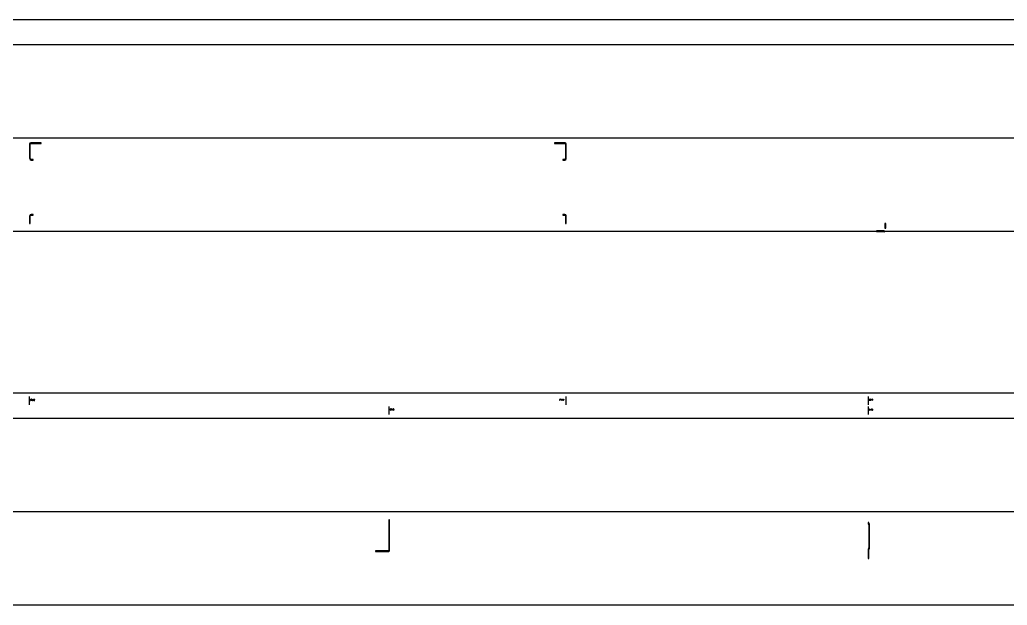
# Model space of a CAD drawing. Header units: metres. Extents: x -572 to -120, y 29 to 92.
# Drawn here: x -451.8 to -345.9, y 29.2 to 91.9 of the extents above; entities that cross this region are included whole.
import ezdxf

# ---------------------------------------------------------------- set-up
doc = ezdxf.new("R2010")
doc.units = ezdxf.units.M

msp = doc.modelspace()

# ---------------------------------------------------------------- linework, layer by layer
at = {"layer": 'REFERENCEBEAM', "color": 9, "linetype": 'CONTINUOUS'}
for p, q in [((-119.97, 91.89), (-500.72, 91.89)), ((-119.97, 89.2), (-500.72, 89.2)), ((-119.97, 79.2), (-500.72, 79.2)), ((-119.97, 69.2), (-500.72, 69.2)), ((-119.97, 51.89), (-500.72, 51.89)), ((-119.97, 49.2), (-500.72, 49.2)), ((-119.97, 39.2), (-500.72, 39.2)), ((-119.97, 29.2), (-500.72, 29.2))]:
    msp.add_line(p, q, dxfattribs=at)
at = {"layer": 'RSBEAMINSIDELASERMARK', "color": 7, "linetype": 'CONTINUOUS'}
for p, q in [((-450.72, 78.58), (-450.72, 77.02)), ((-450.66, 77.02), (-450.66, 78.58)), ((-449.47, 78.7), (-450.6, 78.7)), ((-450.6, 78.64), (-449.47, 78.64)), ((-449.47, 78.64), (-449.47, 78.7)), ((-393.34, 78.7), (-394.47, 78.7)), ((-394.47, 78.7), (-394.47, 78.64)), ((-394.47, 78.64), (-393.34, 78.64)), ((-393.28, 78.58), (-393.28, 77.02)), ((-393.22, 77.02), (-393.22, 78.58)), ((-450.34, 76.92), (-450.56, 76.92)), ((-450.56, 76.86), (-450.34, 76.86)), ((-450.34, 76.86), (-450.34, 76.92)), ((-393.37, 76.92), (-393.59, 76.92)), ((-393.59, 76.92), (-393.59, 76.86)), ((-393.59, 76.86), (-393.37, 76.86)), ((-450.34, 71.04), (-450.56, 71.04)), ((-450.56, 70.98), (-450.34, 70.98)), ((-450.34, 70.98), (-450.34, 71.04)), ((-393.59, 71.04), (-393.59, 70.98)), ((-393.37, 71.04), (-393.59, 71.04)), ((-393.59, 70.98), (-393.37, 70.98)), ((-450.72, 70.88), (-450.72, 70.08)), ((-450.72, 70.08), (-450.66, 70.08)), ((-450.66, 70.08), (-450.66, 70.88)), ((-393.28, 70.88), (-393.28, 70.08)), ((-393.28, 70.08), (-393.22, 70.08)), ((-393.22, 70.08), (-393.22, 70.88)), ((-358.97, 70.08), (-359.06, 70.08)), ((-359.06, 70.08), (-359.06, 69.58)), ((-358.97, 69.58), (-358.97, 70.08)), ((-359.12, 69.29), (-359.97, 69.29)), ((-359.97, 69.29), (-359.97, 69.2)), ((-359.97, 69.2), (-359.12, 69.2)), ((-359.1, 69.2), (-359.11, 69.29)), ((-359.06, 69.58), (-358.97, 69.58))]:
    msp.add_line(p, q, dxfattribs=at)
for centre, radius, start, end in [((-450.6, 78.58), 0.122, 90, 180), ((-450.6, 78.58), 0.062, 90, 180), ((-393.34, 78.58), 0.122, 0, 90), ((-393.34, 78.58), 0.062, 0, 90), ((-450.56, 77.02), 0.154, 180, 270), ((-450.56, 77.02), 0.094, 180, 270), ((-393.37, 77.02), 0.094, 270, 360), ((-393.37, 77.02), 0.154, 270, 360), ((-450.56, 70.88), 0.154, 90, 180), ((-450.56, 70.88), 0.094, 90, 180), ((-393.37, 70.88), 0.154, 0, 90), ((-393.37, 70.88), 0.094, 0, 90), ((-359.12, 69.35), 0.0625, 270, 278.7199), ((-359.12, 69.35), 0.152, 270, 278.7199)]:
    msp.add_arc(centre, radius, start, end, dxfattribs=at)
at = {"layer": 'RSBEAMOUTSIDELASERMARK', "color": 7, "linetype": 'CONTINUOUS'}
for p, q in [((-412.14, 38.33), (-412.22, 38.33)), ((-412.22, 38.33), (-412.22, 35.09)), ((-412.14, 35.09), (-412.14, 38.33)), ((-360.77, 38.07), (-360.84, 38.07)), ((-360.84, 38.07), (-360.84, 37.97)), ((-360.8, 37.88), (-360.79, 37.86)), ((-360.77, 37.97), (-360.77, 38.07)), ((-360.77, 37.82), (-360.77, 35.34)), ((-360.73, 37.91), (-360.75, 37.93)), ((-360.69, 35.34), (-360.69, 37.82)), ((-412.28, 35.02), (-413.64, 35.02)), ((-413.64, 35.02), (-413.64, 34.95)), ((-413.64, 34.95), (-412.28, 34.95)), ((-412.26, 35.03), (-412.28, 35.02)), ((-412.28, 34.95), (-412.23, 34.96)), ((-412.24, 35.05), (-412.26, 35.03)), ((-412.22, 35.07), (-412.24, 35.05)), ((-412.23, 34.96), (-412.18, 35)), ((-412.22, 35.09), (-412.22, 35.07)), ((-412.18, 35), (-412.15, 35.04)), ((-412.15, 35.04), (-412.14, 35.09)), ((-360.84, 35.17), (-360.84, 34.2)), ((-360.79, 35.29), (-360.8, 35.27)), ((-360.77, 34.2), (-360.77, 35.17)), ((-360.75, 35.22), (-360.73, 35.24)), ((-360.84, 34.2), (-360.77, 34.2))]:
    msp.add_line(p, q, dxfattribs=at)
for centre, radius, start, end in [((-360.71, 37.97), 0.137, 179.9999, 202.4962), ((-360.71, 37.97), 0.137, 202.4961, 224.9946), ((-360.83, 37.82), 0.062, 22.4961, 44.9946), ((-360.71, 37.97), 0.062, 179.9999, 202.4962), ((-360.83, 37.82), 0.062, 359.9999, 382.4962), ((-360.71, 37.97), 0.062, 202.4961, 224.9946), ((-360.83, 37.82), 0.137, 22.4961, 44.9946), ((-360.83, 37.82), 0.137, 359.9999, 382.4962), ((-360.69, 35.17), 0.154, 158.7754, 180.0349), ((-360.7, 35.17), 0.147, 136.8843, 158.8303), ((-360.83, 35.34), 0.0664, 316.8843, 338.8303), ((-360.84, 35.34), 0.0696, 338.7754, 360.0349), ((-360.7, 35.17), 0.0696, 158.7754, 180.0349), ((-360.7, 35.17), 0.0664, 136.8843, 158.8303), ((-360.84, 35.34), 0.147, 316.8843, 338.8303), ((-360.85, 35.34), 0.154, 338.7754, 360.0349)]:
    msp.add_arc(centre, radius, start, end, dxfattribs=at)
at = {"layer": 'RSTOPFLANGEMARK', "color": 7, "linetype": 'CONTINUOUS'}
for p, q in [((-450.72, 50.67), (-450.72, 51.54)), ((-450.64, 51.24), (-450.63, 51.25)), ((-450.64, 51.15), (-450.64, 51.14)), ((-450.64, 51.14), (-450.63, 51.13)), ((-450.63, 51.25), (-450.62, 51.25)), ((-450.63, 51.25), (-450.63, 51.25)), ((-450.61, 51.2), (-450.63, 51.2)), ((-450.63, 51.13), (-450.62, 51.13)), ((-450.62, 51.25), (-450.61, 51.25)), ((-450.62, 51.13), (-450.61, 51.13)), ((-450.61, 51.25), (-450.6, 51.25)), ((-450.6, 51.19), (-450.61, 51.2)), ((-450.6, 51.2), (-450.61, 51.2)), ((-450.61, 51.13), (-450.6, 51.14)), ((-450.6, 51.25), (-450.6, 51.24)), ((-450.6, 51.24), (-450.6, 51.22)), ((-450.6, 51.22), (-450.6, 51.21)), ((-450.6, 51.21), (-450.6, 51.2)), ((-450.6, 51.18), (-450.6, 51.19)), ((-450.59, 51.17), (-450.6, 51.18)), ((-450.6, 51.15), (-450.59, 51.17)), ((-450.6, 51.14), (-450.6, 51.15)), ((-450.55, 51.25), (-450.56, 51.2)), ((-450.56, 51.2), (-450.55, 51.21)), ((-450.55, 51.14), (-450.56, 51.15)), ((-450.51, 51.25), (-450.55, 51.25)), ((-450.55, 51.21), (-450.54, 51.21)), ((-450.55, 51.13), (-450.55, 51.14)), ((-450.54, 51.13), (-450.55, 51.13)), ((-450.54, 51.21), (-450.53, 51.21)), ((-450.53, 51.13), (-450.54, 51.13)), ((-450.53, 51.21), (-450.52, 51.21)), ((-450.52, 51.13), (-450.53, 51.13)), ((-450.52, 51.21), (-450.52, 51.19)), ((-450.52, 51.19), (-450.51, 51.17)), ((-450.51, 51.17), (-450.52, 51.15)), ((-450.52, 51.15), (-450.52, 51.13)), ((-450.51, 51.17), (-450.51, 51.17)), ((-450.44, 51.25), (-450.49, 51.16)), ((-450.49, 51.16), (-450.43, 51.16)), ((-450.44, 51.13), (-450.44, 51.25)), ((-450.4, 51.14), (-450.4, 51.13)), ((-450.39, 51.14), (-450.4, 51.14)), ((-450.4, 51.13), (-450.35, 51.13)), ((-450.39, 51.25), (-450.38, 51.25)), ((-450.39, 51.24), (-450.39, 51.25)), ((-450.39, 51.23), (-450.39, 51.24)), ((-450.35, 51.21), (-450.39, 51.16)), ((-450.39, 51.16), (-450.39, 51.15)), ((-450.39, 51.15), (-450.39, 51.14)), ((-450.38, 51.25), (-450.37, 51.25)), ((-450.38, 51.25), (-450.38, 51.25)), ((-450.37, 51.25), (-450.36, 51.25)), ((-450.36, 51.25), (-450.35, 51.25)), ((-450.36, 51.25), (-450.36, 51.25)), ((-450.35, 51.25), (-450.35, 51.24)), ((-450.35, 51.24), (-450.35, 51.23)), ((-450.35, 51.23), (-450.35, 51.22)), ((-450.35, 51.22), (-450.35, 51.21)), ((-450.28, 51.25), (-450.32, 51.16)), ((-450.32, 51.16), (-450.26, 51.16)), ((-450.28, 51.13), (-450.28, 51.25)), ((-450.23, 51.24), (-450.22, 51.25)), ((-450.23, 51.23), (-450.23, 51.24)), ((-450.19, 51.21), (-450.23, 51.16)), ((-450.23, 51.16), (-450.23, 51.15)), ((-450.23, 51.15), (-450.23, 51.14)), ((-450.23, 51.14), (-450.23, 51.13)), ((-450.23, 51.14), (-450.23, 51.14)), ((-450.23, 51.13), (-450.18, 51.13)), ((-450.22, 51.25), (-450.21, 51.25)), ((-450.22, 51.25), (-450.22, 51.25)), ((-450.21, 51.25), (-450.2, 51.25)), ((-450.2, 51.25), (-450.19, 51.25)), ((-450.2, 51.25), (-450.2, 51.25)), ((-450.19, 51.25), (-450.18, 51.24)), ((-450.19, 51.25), (-450.19, 51.25)), ((-450.18, 51.22), (-450.19, 51.21)), ((-450.18, 51.24), (-450.18, 51.23)), ((-450.18, 51.23), (-450.18, 51.22)), ((-393.92, 51.28), (-393.91, 51.28)), ((-393.92, 51.27), (-393.92, 51.28)), ((-393.92, 51.18), (-393.92, 51.16)), ((-393.92, 51.16), (-393.91, 51.16)), ((-393.91, 51.28), (-393.9, 51.28)), ((-393.9, 51.22), (-393.91, 51.22)), ((-393.91, 51.16), (-393.9, 51.16)), ((-393.9, 51.28), (-393.89, 51.28)), ((-393.89, 51.23), (-393.9, 51.22)), ((-393.89, 51.22), (-393.9, 51.22)), ((-393.9, 51.16), (-393.89, 51.16)), ((-393.89, 51.28), (-393.88, 51.26)), ((-393.89, 51.28), (-393.89, 51.28)), ((-393.88, 51.24), (-393.89, 51.23)), ((-393.88, 51.21), (-393.89, 51.22)), ((-393.89, 51.16), (-393.88, 51.16)), ((-393.88, 51.26), (-393.88, 51.25)), ((-393.88, 51.25), (-393.88, 51.24)), ((-393.88, 51.19), (-393.88, 51.21)), ((-393.88, 51.18), (-393.88, 51.19)), ((-393.88, 51.16), (-393.88, 51.18)), ((-393.84, 51.28), (-393.84, 51.23)), ((-393.8, 51.28), (-393.84, 51.28)), ((-393.84, 51.23), (-393.83, 51.24)), ((-393.84, 51.17), (-393.84, 51.18)), ((-393.83, 51.16), (-393.84, 51.17)), ((-393.83, 51.24), (-393.82, 51.24)), ((-393.83, 51.24), (-393.83, 51.24)), ((-393.82, 51.16), (-393.83, 51.16)), ((-393.82, 51.24), (-393.81, 51.23)), ((-393.82, 51.16), (-393.82, 51.16)), ((-393.81, 51.16), (-393.82, 51.16)), ((-393.81, 51.23), (-393.8, 51.22)), ((-393.8, 51.18), (-393.81, 51.16)), ((-393.8, 51.22), (-393.8, 51.2)), ((-393.8, 51.2), (-393.8, 51.18)), ((-393.8, 51.2), (-393.8, 51.2)), ((-393.73, 51.28), (-393.77, 51.19)), ((-393.77, 51.19), (-393.71, 51.19)), ((-393.73, 51.16), (-393.73, 51.28)), ((-393.68, 51.26), (-393.67, 51.27)), ((-393.68, 51.18), (-393.68, 51.17)), ((-393.67, 51.18), (-393.68, 51.18)), ((-393.68, 51.17), (-393.68, 51.16)), ((-393.68, 51.16), (-393.63, 51.16)), ((-393.68, 51.16), (-393.68, 51.16)), ((-393.67, 51.28), (-393.66, 51.28)), ((-393.67, 51.27), (-393.67, 51.28)), ((-393.63, 51.23), (-393.67, 51.18)), ((-393.66, 51.28), (-393.65, 51.28)), ((-393.66, 51.28), (-393.66, 51.28)), ((-393.65, 51.28), (-393.64, 51.28)), ((-393.65, 51.28), (-393.65, 51.28)), ((-393.64, 51.28), (-393.63, 51.27)), ((-393.63, 51.27), (-393.63, 51.26)), ((-393.63, 51.26), (-393.63, 51.25)), ((-393.63, 51.25), (-393.63, 51.24)), ((-393.63, 51.24), (-393.63, 51.23)), ((-393.56, 51.28), (-393.6, 51.19)), ((-393.6, 51.19), (-393.55, 51.19)), ((-393.56, 51.16), (-393.56, 51.28)), ((-393.51, 51.28), (-393.5, 51.28)), ((-393.51, 51.27), (-393.51, 51.28)), ((-393.51, 51.26), (-393.51, 51.27)), ((-393.47, 51.23), (-393.51, 51.18)), ((-393.51, 51.18), (-393.51, 51.17)), ((-393.51, 51.18), (-393.51, 51.18)), ((-393.51, 51.17), (-393.51, 51.16)), ((-393.51, 51.16), (-393.47, 51.16)), ((-393.51, 51.16), (-393.51, 51.16)), ((-393.5, 51.28), (-393.49, 51.28)), ((-393.49, 51.28), (-393.48, 51.28)), ((-393.49, 51.28), (-393.49, 51.28)), ((-393.48, 51.28), (-393.47, 51.28)), ((-393.47, 51.28), (-393.47, 51.27)), ((-393.47, 51.27), (-393.47, 51.26)), ((-393.47, 51.26), (-393.47, 51.25)), ((-393.47, 51.25), (-393.47, 51.24)), ((-393.47, 51.24), (-393.47, 51.23)), ((-393.22, 50.67), (-393.22, 51.54)), ((-360.84, 51.55), (-360.84, 50.67)), ((-360.8, 51.26), (-360.79, 51.27)), ((-360.78, 51.15), (-360.8, 51.15)), ((-360.79, 51.27), (-360.79, 51.15)), ((-360.73, 51.26), (-360.72, 51.27)), ((-360.73, 51.25), (-360.73, 51.26)), ((-360.69, 51.23), (-360.73, 51.17)), ((-360.73, 51.17), (-360.73, 51.16)), ((-360.73, 51.17), (-360.73, 51.17)), ((-360.73, 51.16), (-360.73, 51.15)), ((-360.73, 51.15), (-360.68, 51.15)), ((-360.73, 51.15), (-360.73, 51.15)), ((-360.72, 51.27), (-360.71, 51.27)), ((-360.72, 51.27), (-360.72, 51.27)), ((-360.71, 51.27), (-360.7, 51.27)), ((-360.7, 51.27), (-360.69, 51.27)), ((-360.7, 51.27), (-360.7, 51.27)), ((-360.69, 51.27), (-360.69, 51.26)), ((-360.69, 51.26), (-360.68, 51.26)), ((-360.68, 51.23), (-360.69, 51.23)), ((-360.68, 51.26), (-360.68, 51.25)), ((-360.68, 51.25), (-360.68, 51.23)), ((-360.65, 51.17), (-360.64, 51.15)), ((-360.64, 51.27), (-360.63, 51.27)), ((-360.64, 51.26), (-360.64, 51.27)), ((-360.64, 51.15), (-360.63, 51.15)), ((-360.63, 51.27), (-360.62, 51.27)), ((-360.62, 51.21), (-360.63, 51.21)), ((-360.63, 51.15), (-360.62, 51.15)), ((-360.62, 51.27), (-360.61, 51.27)), ((-360.62, 51.27), (-360.62, 51.27)), ((-360.61, 51.22), (-360.62, 51.21)), ((-360.61, 51.21), (-360.62, 51.21)), ((-360.62, 51.15), (-360.61, 51.15)), ((-360.61, 51.27), (-360.6, 51.26)), ((-360.6, 51.23), (-360.61, 51.22)), ((-360.6, 51.2), (-360.61, 51.21)), ((-360.61, 51.16), (-360.6, 51.17)), ((-360.61, 51.15), (-360.61, 51.16)), ((-360.6, 51.26), (-360.6, 51.24)), ((-360.6, 51.24), (-360.6, 51.23)), ((-360.6, 51.18), (-360.6, 51.2)), ((-360.6, 51.17), (-360.6, 51.18)), ((-360.56, 51.23), (-360.57, 51.21)), ((-360.57, 51.21), (-360.57, 51.2)), ((-360.56, 51.2), (-360.57, 51.19)), ((-360.57, 51.2), (-360.57, 51.19)), ((-360.57, 51.19), (-360.56, 51.17)), ((-360.55, 51.26), (-360.56, 51.25)), ((-360.56, 51.25), (-360.56, 51.24)), ((-360.56, 51.24), (-360.56, 51.23)), ((-360.55, 51.23), (-360.56, 51.22)), ((-360.56, 51.22), (-360.56, 51.21)), ((-360.56, 51.21), (-360.56, 51.2)), ((-360.56, 51.17), (-360.56, 51.16)), ((-360.56, 51.16), (-360.55, 51.15)), ((-360.55, 51.27), (-360.55, 51.26)), ((-360.54, 51.27), (-360.55, 51.27)), ((-360.54, 51.23), (-360.55, 51.23)), ((-360.55, 51.15), (-360.54, 51.15)), ((-360.55, 51.15), (-360.55, 51.15)), ((-360.54, 51.27), (-360.54, 51.27)), ((-360.53, 51.27), (-360.54, 51.27)), ((-360.54, 51.23), (-360.54, 51.23)), ((-360.53, 51.23), (-360.54, 51.23)), ((-360.54, 51.15), (-360.53, 51.15)), ((-360.54, 51.15), (-360.54, 51.15)), ((-360.53, 51.27), (-360.53, 51.27)), ((-360.53, 51.27), (-360.53, 51.27)), ((-360.52, 51.26), (-360.53, 51.27)), ((-360.52, 51.22), (-360.53, 51.23)), ((-360.53, 51.16), (-360.52, 51.17)), ((-360.53, 51.15), (-360.53, 51.16)), ((-360.52, 51.21), (-360.52, 51.22)), ((-360.52, 51.19), (-360.52, 51.21)), ((-360.52, 51.18), (-360.52, 51.19)), ((-360.52, 51.17), (-360.52, 51.18)), ((-360.47, 51.26), (-360.46, 51.27)), ((-360.45, 51.15), (-360.47, 51.15)), ((-360.46, 51.27), (-360.46, 51.15)), ((-360.39, 51.26), (-360.4, 51.25)), ((-360.4, 51.25), (-360.4, 51.24)), ((-360.4, 51.24), (-360.4, 51.23)), ((-360.4, 51.23), (-360.4, 51.21)), ((-360.4, 51.21), (-360.39, 51.2)), ((-360.39, 51.27), (-360.39, 51.26)), ((-360.38, 51.27), (-360.39, 51.27)), ((-360.39, 51.2), (-360.39, 51.19)), ((-360.39, 51.19), (-360.38, 51.19)), ((-360.39, 51.16), (-360.39, 51.15)), ((-360.39, 51.15), (-360.38, 51.15)), ((-360.39, 51.15), (-360.39, 51.15)), ((-360.37, 51.27), (-360.38, 51.27)), ((-360.38, 51.19), (-360.37, 51.19)), ((-360.38, 51.19), (-360.38, 51.19)), ((-360.38, 51.15), (-360.37, 51.15)), ((-360.38, 51.15), (-360.38, 51.15)), ((-360.38, 51.15), (-360.38, 51.15)), ((-360.37, 51.27), (-360.37, 51.27)), ((-360.36, 51.27), (-360.37, 51.27)), ((-360.37, 51.19), (-360.36, 51.2)), ((-360.37, 51.15), (-360.36, 51.16)), ((-360.36, 51.26), (-360.36, 51.27)), ((-360.35, 51.25), (-360.36, 51.26)), ((-360.36, 51.2), (-360.35, 51.22)), ((-360.36, 51.2), (-360.36, 51.2)), ((-360.36, 51.18), (-360.35, 51.19)), ((-360.36, 51.17), (-360.36, 51.18)), ((-360.36, 51.16), (-360.36, 51.17)), ((-360.35, 51.23), (-360.35, 51.25)), ((-360.35, 51.22), (-360.35, 51.23)), ((-360.35, 51.22), (-360.35, 51.23)), ((-360.35, 51.21), (-360.35, 51.22)), ((-360.35, 51.19), (-360.35, 51.21)), ((-412.22, 50.47), (-412.22, 49.61)), ((-412.12, 50.21), (-412.11, 50.22)), ((-412.11, 50.1), (-412.12, 50.1)), ((-412.11, 50.22), (-412.11, 50.1)), ((-412.05, 50.19), (-412.06, 50.18)), ((-412.06, 50.18), (-412.06, 50.16)), ((-412.06, 50.16), (-412.06, 50.14)), ((-412.06, 50.14), (-412.05, 50.13)), ((-412.04, 50.22), (-412.05, 50.21)), ((-412.05, 50.21), (-412.05, 50.19)), ((-412.05, 50.13), (-412.05, 50.11)), ((-412.05, 50.11), (-412.04, 50.1)), ((-412.03, 50.22), (-412.04, 50.22)), ((-412.04, 50.1), (-412.03, 50.1)), ((-412.03, 50.22), (-412.03, 50.22)), ((-412.02, 50.22), (-412.03, 50.22)), ((-412.03, 50.1), (-412.02, 50.1)), ((-412.03, 50.1), (-412.03, 50.1)), ((-412.01, 50.21), (-412.02, 50.22)), ((-412.02, 50.1), (-412.01, 50.11)), ((-412.01, 50.19), (-412.01, 50.21)), ((-412.01, 50.18), (-412.01, 50.19)), ((-412.01, 50.16), (-412.01, 50.18)), ((-412.01, 50.14), (-412.01, 50.16)), ((-412.01, 50.13), (-412.01, 50.14)), ((-412.01, 50.11), (-412.01, 50.13)), ((-411.97, 50.22), (-411.97, 50.17)), ((-411.93, 50.22), (-411.97, 50.22)), ((-411.97, 50.17), (-411.96, 50.18)), ((-411.97, 50.11), (-411.97, 50.12)), ((-411.96, 50.1), (-411.97, 50.11)), ((-411.96, 50.18), (-411.95, 50.18)), ((-411.96, 50.18), (-411.96, 50.18)), ((-411.95, 50.1), (-411.96, 50.1)), ((-411.95, 50.18), (-411.94, 50.17)), ((-411.95, 50.1), (-411.95, 50.1)), ((-411.94, 50.1), (-411.95, 50.1)), ((-411.94, 50.17), (-411.93, 50.16)), ((-411.93, 50.12), (-411.94, 50.1)), ((-411.93, 50.16), (-411.92, 50.14)), ((-411.92, 50.14), (-411.93, 50.12)), ((-411.92, 50.14), (-411.92, 50.14)), ((-411.87, 50.22), (-411.87, 50.1)), ((-411.87, 50.21), (-411.87, 50.22)), ((-411.86, 50.1), (-411.87, 50.1)), ((-411.81, 50.2), (-411.8, 50.21)), ((-411.81, 50.12), (-411.81, 50.11)), ((-411.8, 50.12), (-411.81, 50.12)), ((-411.81, 50.11), (-411.81, 50.1)), ((-411.81, 50.1), (-411.76, 50.1)), ((-411.81, 50.1), (-411.81, 50.1)), ((-411.8, 50.22), (-411.79, 50.22)), ((-411.8, 50.21), (-411.8, 50.22)), ((-411.76, 50.17), (-411.8, 50.12)), ((-411.79, 50.22), (-411.78, 50.22)), ((-411.79, 50.22), (-411.79, 50.22)), ((-411.78, 50.22), (-411.77, 50.22)), ((-411.78, 50.22), (-411.78, 50.22)), ((-411.77, 50.22), (-411.76, 50.21)), ((-411.76, 50.21), (-411.76, 50.19)), ((-411.76, 50.21), (-411.76, 50.21)), ((-411.76, 50.19), (-411.76, 50.18)), ((-411.76, 50.18), (-411.76, 50.17)), ((-411.73, 50.13), (-411.72, 50.14)), ((-411.72, 50.12), (-411.73, 50.13)), ((-411.71, 50.22), (-411.72, 50.21)), ((-411.72, 50.21), (-411.72, 50.19)), ((-411.72, 50.19), (-411.72, 50.18)), ((-411.72, 50.18), (-411.71, 50.17)), ((-411.72, 50.15), (-411.71, 50.16)), ((-411.72, 50.14), (-411.72, 50.15)), ((-411.72, 50.11), (-411.72, 50.12)), ((-411.71, 50.1), (-411.72, 50.11)), ((-411.71, 50.22), (-411.71, 50.22)), ((-411.7, 50.22), (-411.71, 50.22)), ((-411.71, 50.17), (-411.71, 50.17)), ((-411.71, 50.17), (-411.71, 50.17)), ((-411.71, 50.17), (-411.7, 50.17)), ((-411.71, 50.17), (-411.71, 50.17)), ((-411.71, 50.16), (-411.71, 50.17)), ((-411.71, 50.1), (-411.71, 50.1)), ((-411.7, 50.1), (-411.71, 50.1)), ((-411.69, 50.22), (-411.7, 50.22)), ((-411.7, 50.17), (-411.69, 50.17)), ((-411.7, 50.17), (-411.69, 50.17)), ((-411.69, 50.1), (-411.7, 50.1)), ((-411.69, 50.22), (-411.69, 50.22)), ((-411.68, 50.21), (-411.69, 50.22)), ((-411.69, 50.17), (-411.68, 50.18)), ((-411.69, 50.17), (-411.69, 50.17)), ((-411.69, 50.17), (-411.69, 50.16)), ((-411.69, 50.16), (-411.68, 50.15)), ((-411.68, 50.11), (-411.69, 50.1)), ((-411.69, 50.1), (-411.69, 50.1)), ((-411.68, 50.19), (-411.68, 50.21)), ((-411.68, 50.18), (-411.68, 50.19)), ((-411.68, 50.15), (-411.68, 50.14)), ((-411.68, 50.14), (-411.68, 50.13)), ((-411.68, 50.13), (-411.68, 50.12)), ((-411.68, 50.12), (-411.68, 50.11)), ((-360.84, 50.49), (-360.84, 49.62)), ((-360.77, 50.2), (-360.77, 50.07)), ((-360.77, 50.18), (-360.77, 50.2)), ((-360.76, 50.07), (-360.77, 50.07)), ((-360.7, 50.18), (-360.71, 50.17)), ((-360.71, 50.17), (-360.71, 50.15)), ((-360.71, 50.15), (-360.71, 50.13)), ((-360.71, 50.13), (-360.71, 50.12)), ((-360.71, 50.12), (-360.71, 50.1)), ((-360.71, 50.1), (-360.7, 50.09)), ((-360.69, 50.19), (-360.7, 50.18)), ((-360.7, 50.09), (-360.69, 50.08)), ((-360.69, 50.2), (-360.69, 50.19)), ((-360.68, 50.2), (-360.69, 50.2)), ((-360.69, 50.08), (-360.69, 50.07)), ((-360.69, 50.07), (-360.68, 50.07)), ((-360.67, 50.19), (-360.68, 50.2)), ((-360.68, 50.07), (-360.67, 50.08)), ((-360.67, 50.18), (-360.67, 50.19)), ((-360.66, 50.17), (-360.67, 50.18)), ((-360.67, 50.09), (-360.66, 50.1)), ((-360.67, 50.08), (-360.67, 50.09)), ((-360.66, 50.15), (-360.66, 50.17)), ((-360.66, 50.13), (-360.66, 50.15)), ((-360.66, 50.12), (-360.66, 50.13)), ((-360.66, 50.1), (-360.66, 50.12)), ((-360.59, 50.2), (-360.63, 50.11)), ((-360.63, 50.11), (-360.58, 50.11)), ((-360.59, 50.07), (-360.59, 50.2)), ((-360.53, 50.19), (-360.54, 50.18)), ((-360.54, 50.18), (-360.54, 50.17)), ((-360.54, 50.17), (-360.54, 50.16)), ((-360.54, 50.16), (-360.53, 50.15)), ((-360.54, 50.13), (-360.53, 50.14)), ((-360.54, 50.12), (-360.54, 50.13)), ((-360.54, 50.11), (-360.54, 50.12)), ((-360.54, 50.09), (-360.54, 50.11)), ((-360.54, 50.08), (-360.54, 50.09)), ((-360.53, 50.08), (-360.54, 50.08)), ((-360.53, 50.2), (-360.53, 50.19)), ((-360.52, 50.2), (-360.53, 50.2)), ((-360.53, 50.15), (-360.53, 50.14)), ((-360.53, 50.14), (-360.52, 50.14)), ((-360.53, 50.14), (-360.52, 50.14)), ((-360.53, 50.14), (-360.53, 50.14)), ((-360.53, 50.07), (-360.53, 50.08)), ((-360.52, 50.07), (-360.53, 50.07)), ((-360.51, 50.2), (-360.52, 50.2)), ((-360.52, 50.14), (-360.51, 50.14)), ((-360.51, 50.07), (-360.52, 50.07)), ((-360.5, 50.19), (-360.51, 50.2)), ((-360.51, 50.14), (-360.5, 50.15)), ((-360.51, 50.14), (-360.51, 50.14)), ((-360.51, 50.14), (-360.5, 50.14)), ((-360.51, 50.14), (-360.51, 50.14)), ((-360.5, 50.08), (-360.51, 50.07)), ((-360.5, 50.18), (-360.5, 50.19)), ((-360.5, 50.17), (-360.5, 50.18)), ((-360.5, 50.16), (-360.5, 50.17)), ((-360.5, 50.15), (-360.5, 50.16)), ((-360.5, 50.14), (-360.5, 50.13)), ((-360.5, 50.13), (-360.5, 50.12)), ((-360.5, 50.12), (-360.49, 50.11)), ((-360.49, 50.11), (-360.5, 50.09)), ((-360.5, 50.09), (-360.5, 50.08)), ((-360.5, 50.08), (-360.5, 50.08)), ((-360.43, 50.2), (-360.47, 50.11)), ((-360.47, 50.11), (-360.41, 50.11)), ((-360.43, 50.07), (-360.43, 50.2)), ((-360.37, 50.18), (-360.38, 50.16)), ((-360.38, 50.16), (-360.38, 50.15)), ((-360.38, 50.15), (-360.38, 50.14)), ((-360.38, 50.14), (-360.37, 50.13)), ((-360.37, 50.19), (-360.37, 50.18)), ((-360.36, 50.19), (-360.37, 50.19)), ((-360.37, 50.13), (-360.37, 50.12)), ((-360.37, 50.12), (-360.36, 50.11)), ((-360.37, 50.08), (-360.36, 50.08)), ((-360.37, 50.08), (-360.37, 50.08)), ((-360.36, 50.2), (-360.36, 50.19)), ((-360.35, 50.2), (-360.36, 50.2)), ((-360.36, 50.11), (-360.35, 50.11)), ((-360.36, 50.08), (-360.36, 50.07)), ((-360.36, 50.07), (-360.35, 50.07)), ((-360.36, 50.07), (-360.36, 50.07)), ((-360.35, 50.2), (-360.35, 50.2)), ((-360.34, 50.19), (-360.35, 50.2)), ((-360.35, 50.11), (-360.34, 50.11)), ((-360.35, 50.08), (-360.34, 50.08)), ((-360.35, 50.07), (-360.35, 50.08)), ((-360.34, 50.18), (-360.34, 50.19)), ((-360.33, 50.17), (-360.34, 50.18)), ((-360.34, 50.12), (-360.33, 50.13)), ((-360.34, 50.11), (-360.34, 50.12)), ((-360.34, 50.09), (-360.33, 50.11)), ((-360.34, 50.08), (-360.34, 50.09)), ((-360.33, 50.16), (-360.33, 50.17)), ((-360.33, 50.15), (-360.33, 50.16)), ((-360.33, 50.14), (-360.33, 50.15)), ((-360.33, 50.13), (-360.33, 50.15)), ((-360.33, 50.13), (-360.33, 50.14)), ((-360.33, 50.12), (-360.33, 50.13)), ((-360.33, 50.11), (-360.33, 50.12))]:
    msp.add_line(p, q, dxfattribs=at)

doc.saveas('drawing.dxf')
